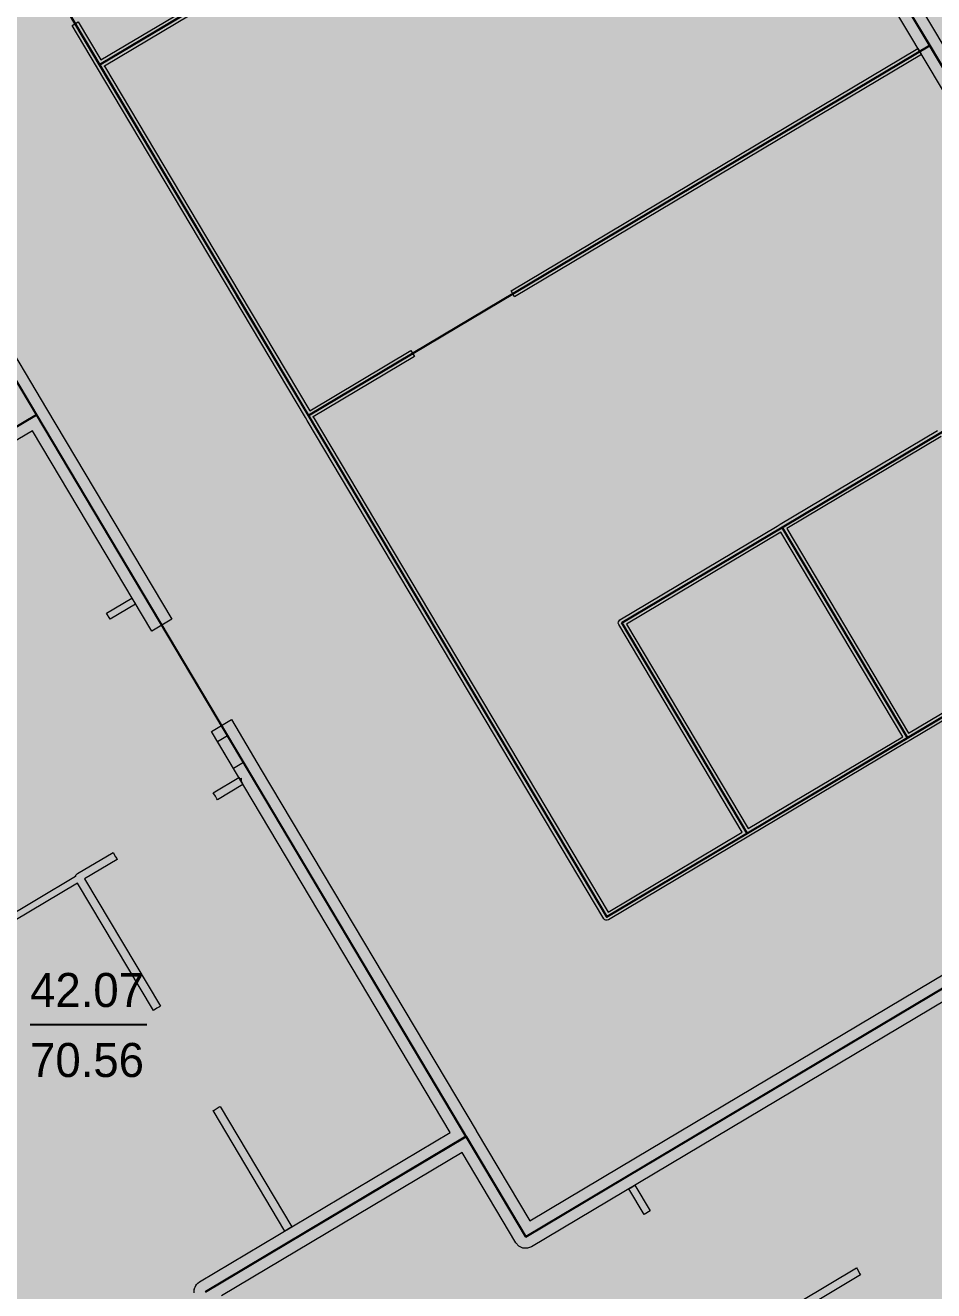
# Model space of a CAD drawing. Header units: millimetres. Extents: x 0 to 312583, y -208103 to 25097.
# Drawn here: x 107892 to 115681, y -161928 to -151083 of the extents above; entities that cross this region are included whole.
import ezdxf

# ---------------------------------------------------------------- set-up
doc = ezdxf.new("R2010")
doc.units = ezdxf.units.MM
doc.linetypes.add('Solid', pattern=[0])
for name, color, linetype, lineweight in [('Inner Walls', 5, 'Solid', 0), ('One-Bedroom Apartment', 1, 'Solid', 35), ('Room Objects', 47, 'Solid', 15), ('Room Walls', 47, 'Solid', 35), ('Service Area', 252, 'Solid', 25), ('Three-Bedroom Apartment', 151, 'Solid', 25), ('Two-Bedroom Apartment', 252, 'Solid', 25)]:
    doc.layers.add(name, color=color, linetype=linetype, lineweight=lineweight)
doc.styles.add('Dialog.plain', font='Dialog.plain')

msp = doc.modelspace()

# ---------------------------------------------------------------- hatches: boundary and pattern name
at = {"layer": 'One-Bedroom Apartment', "linetype": 'Solid', "lineweight": 25}
msp.add_hatch(color=250, dxfattribs=at).paths.add_polyline_path([(100717, -154327), (98773, -151062), (104100, -147890), (104100, -147891), (106044, -151156), (107988, -154421), (106531, -155288), (106531, -155288), (106276, -154858), (106274, -154857), (106273, -154855), (106271, -154854), (106270, -154854), (106268, -154853), (106266, -154853), (106264, -154854), (106262, -154855), (105063, -155568), (105062, -155569), (105060, -155571), (105059, -155573), (105059, -155574), (105058, -155576), (105059, -155578), (105059, -155580), (105060, -155582), (105316, -156012), (102661, -157592), (102661, -157592)], flags=0)
at = {"layer": 'Room Objects', "linetype": 'Solid', "lineweight": 0}
msp.add_hatch(color=5, dxfattribs=at).paths.add_polyline_path([(109763, -157402), (109677, -157453), (109539, -157221), (109539, -157221), (109625, -157170)], flags=0)
at = {"layer": 'Service Area', "linetype": 'Solid', "lineweight": 25}
for points in [[(112878, -158725), (121298, -153712), (122321, -155430), (112183, -161466), (104100, -147891), (105819, -146868)], [(110320, -154428), (109707, -153398), (109706, -153397), (108530, -151421), (113857, -148249), (115033, -150225), (115034, -150227), (115647, -151257)], [(109606, -150199), (109861, -150628), (108530, -151421), (108274, -150992)], [(110320, -154428), (115647, -151257), (118205, -155553), (117131, -153749), (116701, -154004), (115756, -154567), (114381, -155386), (113007, -156204), (114081, -158009), (112878, -158725), (112878, -158725)], [(115456, -157190), (114381, -155386), (115756, -154567), (116831, -156371)], [(114081, -158009), (113007, -156204), (114381, -155386), (115456, -157190)]]:
    msp.add_hatch(color=254, dxfattribs=at).paths.add_polyline_path(points, flags=0)
at = {"layer": 'Three-Bedroom Apartment', "linetype": 'Solid', "lineweight": 25}
msp.add_hatch(color=150, dxfattribs=at).paths.add_polyline_path([(115464, -149969), (115464, -149969), (115464, -149969), (115464, -149969), (115465, -149969), (115466, -149968), (118127, -148384), (121220, -146542), (128587, -158915), (125494, -160757), (122400, -162599), (120743, -159815), (120743, -159815), (121172, -159559), (121174, -159558), (121175, -159556), (121176, -159555), (121177, -159553), (121177, -159551), (121177, -159549), (121177, -159547), (121176, -159545), (119667, -157011), (119667, -157011), (122321, -155430), (121298, -153712), (118643, -155292), (118643, -155292), (117058, -152628), (117056, -152627), (117055, -152625), (117053, -152624), (117052, -152624), (117050, -152623), (117048, -152624), (117046, -152624), (117044, -152625), (116614, -152881), (116614, -152881), (115034, -150227)], flags=0)
at = {"layer": 'Two-Bedroom Apartment', "linetype": 'Solid', "lineweight": 25}
for points in [[(104502, -160686), (102661, -157592), (105316, -156012), (105316, -156012), (105571, -156441), (105573, -156443), (105574, -156444), (105576, -156445), (105578, -156446), (105579, -156446), (105581, -156446), (105583, -156446), (105585, -156445), (106784, -155731), (106785, -155730), (106787, -155728), (106788, -155727), (106788, -155725), (106789, -155723), (106789, -155721), (106788, -155719), (106787, -155717), (106531, -155288), (107988, -154421), (107988, -154421), (109830, -157514), (111671, -160606), (109438, -161938), (113121, -168124), (110027, -169965), (110027, -169965), (106344, -163780), (106343, -163778)], [(109438, -161938), (111672, -160608), (111672, -160608), (112183, -161466), (113042, -160955), (116135, -159113), (119229, -157271), (119229, -157271), (120096, -158728), (120096, -158728), (119666, -158984), (119664, -158985), (119663, -158986), (119662, -158988), (119661, -158990), (119661, -158992), (119661, -158994), (119662, -158996), (119663, -158997), (120376, -160196), (120377, -160198), (120379, -160199), (120380, -160200), (120382, -160201), (120384, -160201), (120386, -160201), (120388, -160200), (120390, -160199), (120820, -159944), (120820, -159944), (122400, -162599), (119307, -164440), (116214, -166282), (113121, -168124), (113121, -168124)]]:
    msp.add_hatch(color=151, dxfattribs=at).paths.add_polyline_path(points, flags=0)

# ---------------------------------------------------------------- linework, layer by layer
at = {"layer": 'Inner Walls', "color": 47, "linetype": 'Solid', "lineweight": 15}
for p, q in [((115247, -150389), (116649, -152744)), ((116528, -152932), (115065, -150473)), ((106897, -152393), (108074, -154369)), ((108074, -154369), (109148, -156174)), ((107953, -154558), (106669, -155323)), ((108976, -156276), (107953, -154558)), ((109148, -156174), (108976, -156276)), ((109488, -157135), (109660, -157033)), ((109660, -157033), (109915, -157463)), ((111534, -160572), (109488, -157135)), ((109915, -157463), (111757, -160555)), ((112991, -160869), (116084, -159027)), ((116186, -159199), (112234, -161552)), ((109387, -161852), (111534, -160572)), ((111757, -160555), (111757, -160556)), ((111757, -160556), (111758, -160557)), ((111758, -160557), (112218, -161329)), ((111637, -160745), (109575, -161973)), ((112097, -161518), (111637, -160745)), ((112218, -161329), (112991, -160869)), ((112123, -161547), (112097, -161518)), ((112158, -161563), (112123, -161547)), ((112197, -161565), (112158, -161563)), ((112234, -161552), (112197, -161565)), ((109339, -161948), (109341, -161914)), ((109341, -161914), (109348, -161899)), ((109348, -161899), (109358, -161878)), ((109358, -161878), (109372, -161865)), ((109372, -161865), (109386, -161852)), ((109386, -161852), (109387, -161852))]:
    msp.add_line(p, q, dxfattribs=at)
for p in [(109341, -161914), (109341, -161914), (109358, -161878), (109358, -161878)]:
    msp.add_point(p, dxfattribs=at)
at = {"layer": 'One-Bedroom Apartment', "color": 250, "linetype": 'Solid', "lineweight": 25}
for p, q in [((106044, -151156), (107988, -154421)), ((107988, -154421), (106531, -155288))]:
    msp.add_line(p, q, dxfattribs=at)
at = {"layer": 'Room Objects', "color": 0, "linetype": 'Solid', "lineweight": 0}
for p, q in [((109539, -157221), (109625, -157170)), ((109677, -157453), (109539, -157221)), ((109625, -157170), (109763, -157402)), ((109763, -157402), (109677, -157453))]:
    msp.add_line(p, q, dxfattribs=at)
msp.add_point((109539, -157221), dxfattribs=at)
at = {"layer": 'Room Walls', "color": 47, "linetype": 'Solid', "lineweight": 9}
for p, q in [((108540, -151380), (109769, -150649)), ((109800, -150700), (108571, -151432)), ((108294, -151084), (108346, -151054)), ((108346, -151054), (108540, -151380)), ((108504, -151437), (108294, -151084)), ((112058, -153359), (115546, -151282)), ((115546, -151282), (115561, -151308)), ((115577, -151334), (112088, -153411)), ((115561, -151308), (115577, -151334)), ((109681, -153414), (108504, -151437)), ((108571, -151432), (109732, -153381)), ((110294, -154444), (109681, -153414)), ((109732, -153381), (109732, -153382)), ((109732, -153382), (109733, -153383)), ((109733, -153383), (110331, -154387)), ((112088, -153411), (112058, -153359)), ((110331, -154387), (111198, -153871)), ((111198, -153871), (111229, -153922)), ((111229, -153922), (110361, -154439)), ((110361, -154439), (112889, -158684)), ((110310, -154470), (110294, -154444)), ((112852, -158740), (110310, -154470)), ((114366, -155360), (115715, -154557)), ((115746, -154608), (114423, -155396)), ((112991, -156178), (114340, -155375)), ((114340, -155375), (114366, -155360)), ((114423, -155396), (115466, -157149)), ((114371, -155427), (113048, -156215)), ((115415, -157180), (114371, -155427)), ((108590, -156122), (108807, -155993)), ((108838, -156044), (108621, -156173)), ((108807, -155993), (108838, -156044)), ((108621, -156173), (108590, -156122)), ((112977, -156208), (112978, -156197)), ((112981, -156219), (112977, -156208)), ((112978, -156197), (112983, -156186)), ((114040, -157998), (112981, -156219)), ((112983, -156186), (112991, -156178)), ((113048, -156215), (114091, -157967)), ((115466, -157149), (116789, -156361)), ((116820, -156413), (115471, -157216)), ((114091, -157967), (115415, -157180)), ((115445, -157231), (114096, -158034)), ((115471, -157216), (115445, -157231)), ((109504, -157661), (109723, -157531)), ((109723, -157531), (109728, -157539)), ((109728, -157539), (109744, -157535)), ((109744, -157535), (109744, -157565)), ((109744, -157565), (109751, -157578)), ((109751, -157578), (109752, -157579)), ((109752, -157579), (109754, -157582)), ((109754, -157582), (109759, -157591)), ((109509, -157670), (109504, -157661)), ((109522, -157690), (109509, -157670)), ((109535, -157713), (109522, -157690)), ((109759, -157591), (109540, -157721)), ((109540, -157721), (109535, -157713)), ((112889, -158684), (114040, -157998)), ((114096, -158034), (112893, -158751)), ((108340, -158354), (108645, -158173)), ((108681, -158233), (108401, -158399)), ((108645, -158173), (108667, -158210)), ((108667, -158210), (108676, -158224)), ((108676, -158224), (108681, -158233)), ((107176, -159059), (108322, -158376)), ((108341, -158435), (107181, -159126)), ((108322, -158376), (108323, -158374)), ((108323, -158374), (108325, -158369)), ((108325, -158369), (108327, -158367)), ((108327, -158367), (108330, -158362)), ((108330, -158362), (108331, -158361)), ((108331, -158361), (108336, -158357)), ((108336, -158357), (108337, -158356)), ((108337, -158356), (108340, -158354)), ((108991, -159526), (108341, -158435)), ((108401, -158399), (109051, -159490)), ((112860, -158749), (112852, -158740)), ((112871, -158754), (112860, -158749)), ((112882, -158754), (112871, -158754)), ((112893, -158751), (112882, -158754)), ((108999, -159521), (108991, -159526)), ((109020, -159508), (108999, -159521)), ((109042, -159495), (109020, -159508)), ((109051, -159490), (109042, -159495)), ((109502, -160385), (109511, -160380)), ((110117, -161417), (109502, -160385)), ((109511, -160380), (109554, -160354)), ((109554, -160354), (109562, -160349)), ((109562, -160349), (110177, -161381)), ((113067, -161056), (113085, -161046)), ((113085, -161046), (113119, -161025)), ((113119, -161025), (113249, -161244)), ((113198, -161275), (113067, -161056)), ((113249, -161244), (113198, -161275)), ((110177, -161381), (110168, -161386)), ((110168, -161386), (110117, -161417)), ((113927, -162383), (115019, -161733)), ((115054, -161793), (113963, -162443)), ((115019, -161733), (115024, -161742)), ((115024, -161742), (115049, -161785)), ((115049, -161785), (115054, -161793))]:
    msp.add_line(p, q, dxfattribs=at)
for p in [(108504, -151437), (108504, -151437), (108571, -151432), (110361, -154439), (108322, -158376), (108322, -158376), (110168, -161386)]:
    msp.add_point(p, dxfattribs=at)
at = {"layer": 'Service Area', "color": 254, "linetype": 'Solid', "lineweight": 25}
for p, q in [((105819, -146868), (112878, -158725)), ((112183, -161466), (104100, -147891)), ((108530, -151421), (113857, -148249)), ((115034, -150227), (115647, -151257)), ((109861, -150628), (108530, -151421)), ((108530, -151421), (108274, -150992)), ((115647, -151257), (110320, -154428)), ((110320, -154428), (115647, -151257)), ((115647, -151257), (118205, -155553)), ((109706, -153397), (108530, -151421)), ((109707, -153398), (109706, -153397)), ((110320, -154428), (109707, -153398)), ((112878, -158725), (121298, -153712)), ((112878, -158725), (110320, -154428)), ((115756, -154567), (114381, -155386)), ((114381, -155386), (115756, -154567)), ((114381, -155386), (113007, -156204)), ((113007, -156204), (114381, -155386)), ((115456, -157190), (114381, -155386)), ((114381, -155386), (115456, -157190)), ((122321, -155430), (112183, -161466)), ((113007, -156204), (114081, -158009)), ((114081, -158009), (113007, -156204)), ((116831, -156371), (115456, -157190)), ((115456, -157190), (114081, -158009)), ((114081, -158009), (112878, -158725))]:
    msp.add_line(p, q, dxfattribs=at)
msp.add_point((112878, -158725), dxfattribs=at)
at = {"layer": 'Three-Bedroom Apartment', "color": 150, "linetype": 'Solid', "lineweight": 25}
msp.add_line((116614, -152881), (115034, -150227), dxfattribs=at)
at = {"layer": 'Three-Bedroom Apartment', "color": 7, "linetype": 'Solid', "lineweight": 25}
msp.add_line((107934, -159647), (108934, -159647), dxfattribs=at)
at = {"layer": 'Two-Bedroom Apartment', "color": 151, "linetype": 'Solid', "lineweight": 25}
for p, q in [((106531, -155288), (107988, -154421)), ((107988, -154421), (109830, -157514)), ((109830, -157514), (111671, -160606)), ((113042, -160955), (116135, -159113)), ((111671, -160606), (109438, -161938)), ((109438, -161938), (111672, -160608)), ((111672, -160608), (112183, -161466)), ((112183, -161466), (113042, -160955))]:
    msp.add_line(p, q, dxfattribs=at)
for p in [(107988, -154421), (111672, -160608)]:
    msp.add_point(p, dxfattribs=at)

# ---------------------------------------------------------------- texts
at = {"layer": 'Three-Bedroom Apartment', "color": 7, "linetype": 'Solid', "lineweight": 25, "style": 'Dialog.plain'}
for s, p in [('42.07', (107934, -159497)), ('70.56', (107934, -160097))]:
    msp.add_text(s, height=291.6, dxfattribs=at).set_placement(p)

doc.saveas('drawing.dxf')
